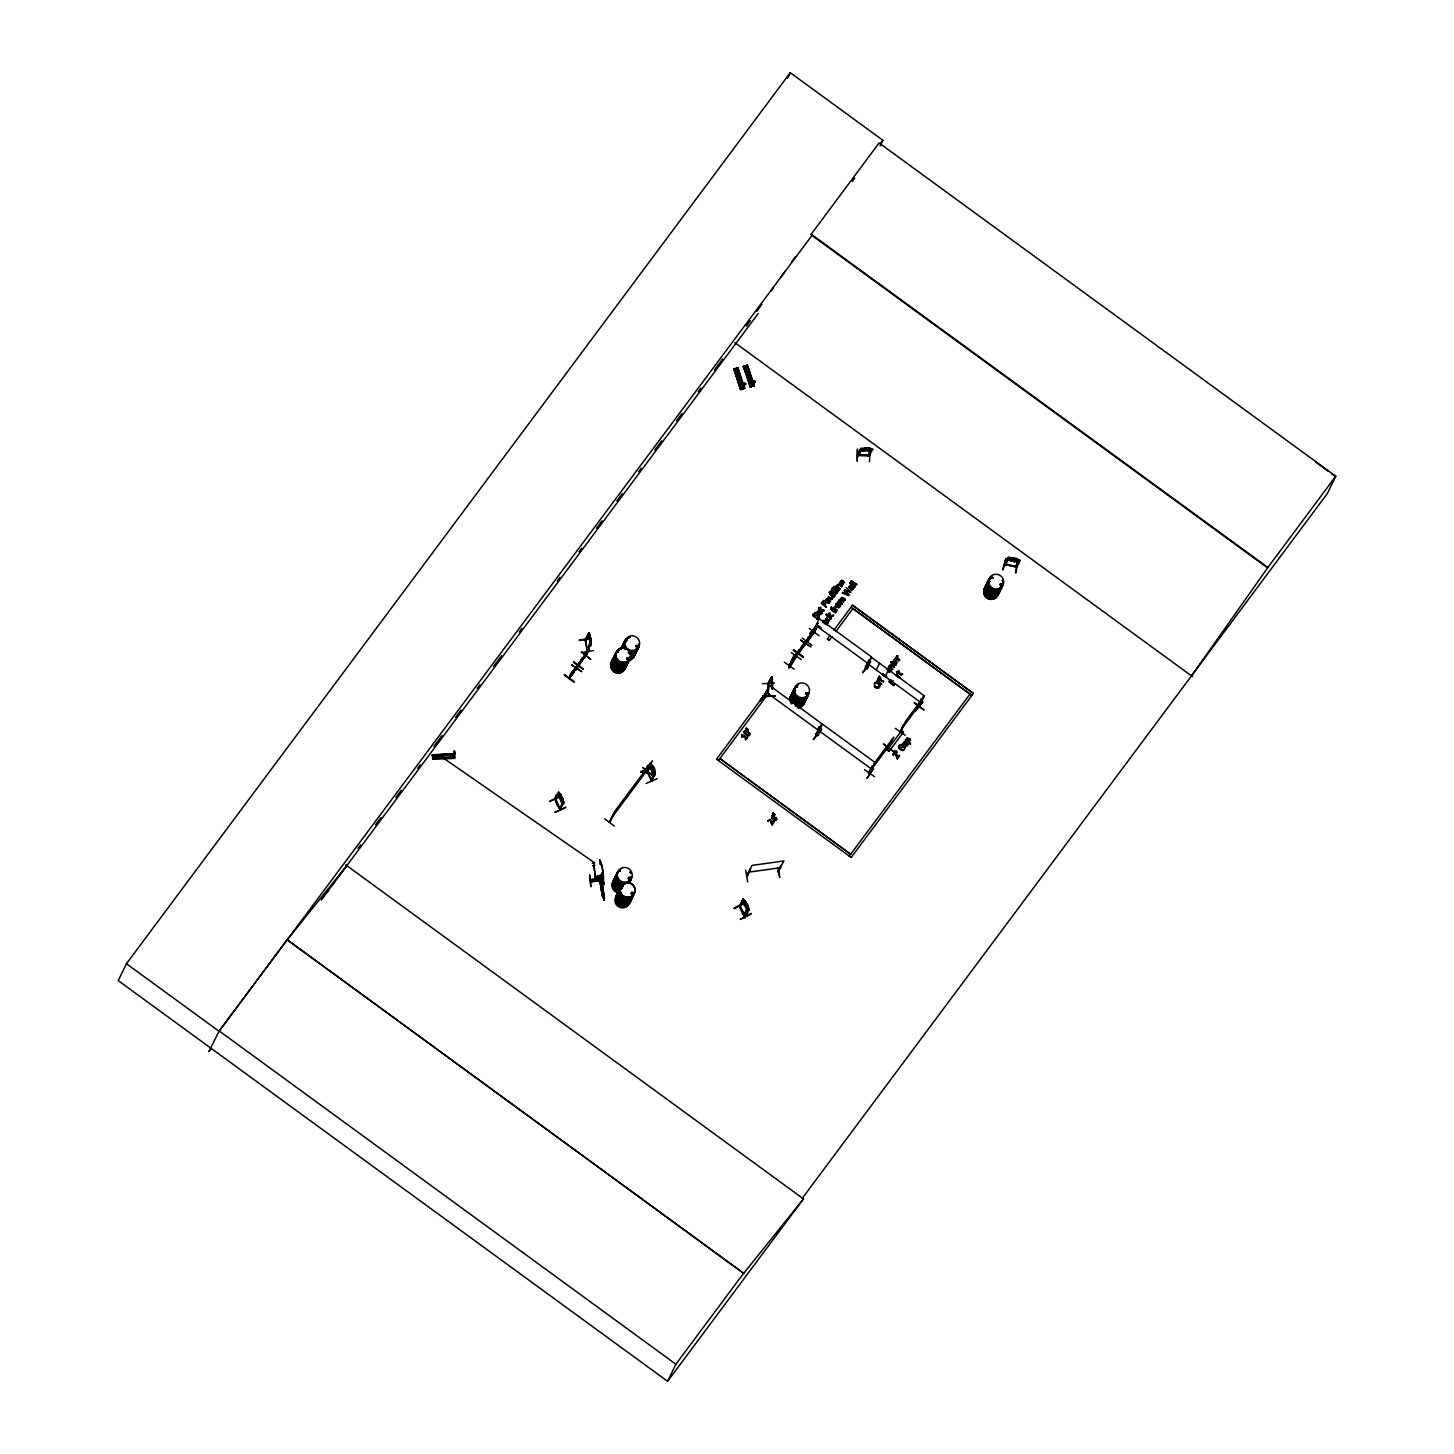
<?xml version="1.0" encoding="UTF-8"?>
<svg xmlns="http://www.w3.org/2000/svg" width="1454" height="1454" viewBox="0 0 1454 1454"><rect width="100%" height="100%" fill="white"/><g stroke="black" fill="none" stroke-linecap="round" stroke-linejoin="round"><path stroke-width="1.5" d="M762.877 696.43L774.964 696.175M774.946 695.721L762.859 696.466L774.964 696.23M776.672 819.22L776 817.312M776.745 818.657L776.545 819.638M772.474 687.906L772.365 688.796M743.921 731.925L743.975 732.925M455.029 753.281L453.503 755.971M454.666 755.517L453.593 755.535L454.757 756.116M454.884 753.008L454.866 751.991M829.725 601.611L828.725 599.975L828.017 602.229M829.798 600.775L829.634 601.938M852.953 588.252L851.317 588.743M906.987 744.757L905.987 743.139L905.17 744.83M821.601 612.116L822.255 612.661M897.99 660.916L898.699 661.061M563.589 801.863L560.153 809.914L554.955 799.137L558.645 792.121L559.299 792.975M559.608 808.878L560.644 809.696L555.501 798.664M560.372 808.479L563.37 801.899L560.081 809.842M857.551 449.213L857.278 461.245L857.351 449.341M858.787 455.393L857.515 454.848L869.619 455.338M863.712 451.013L860.259 449.813M860.768 448.886L861.895 448.377L858.86 455.32M865.239 447.977L862.349 449.759L870.274 450.086L869.219 448.141C858.278 448.195 874.799 446.687 872.291 450.431L863.64 451.049M866.475 448.05C860.568 449.868 871.255 451.267 867.802 448.105M872.673 449.359C871.055 447.25 865.984 458.174 869.492 455.738M869.456 461.59L870.274 449.849M587.343 651.501L585.09 639.815M585.199 639.56L585.38 641.069L585.835 639.687M584.871 656.39C569.732 678.146 587.616 650.411 587.67 650.356M817.784 612.407C819.038 608.172 820.619 614.551 817.839 612.261M841.03 580.928C844.483 581.782 837.613 583.708 841.321 580.746M432.765 759.315L432.456 754.735L454.466 753.79L454.575 758.425L432.747 759.224L432.674 757.916L454.539 757.28L432.729 758.17M832.524 597.794L830.179 594.177L834.069 597.012L833.106 597.485M838.813 601.374L838.849 600.447M889.848 667.186L892.738 669.313L889.848 667.186C890.993 663.115 896.682 669.349 890.284 665.678M581.636 652.519L593.523 650.574M647.212 771.547C643.413 763.077 656.099 760.569 655.191 774.273L654.554 775.4L652.355 772.728M646.921 769.838L647.702 771.62M650.774 780.144L651.919 780.743M767.657 820.638L768.203 821.565M853.498 588.652L854.461 587.489L850.099 585.453M893.338 755.244L892.792 754.317M907.532 745.157L908.496 743.994L903.843 742.158M907.623 744.648L907.441 745.593M453.194 757.261L454.266 751.1M838.358 606.972L839.558 604.809M874.617 685.634L874.472 684.325M836.377 605.118L837.631 603.719M879.288 686.088L879.143 684.761M879.379 685.561L877.998 687.469M440.871 756.08L442.343 757.08M772.383 688.96L771.892 677.001L771.311 687.124M899.553 746.593L899.517 747.556M737.778 376.768L738.414 375.841M748.283 375.205L749.101 374.023L747.556 373.733M850.481 588.143L851.044 589.797M904.733 745.993L905.06 742.667M896.7 656.59L897.936 655.699L897.245 657.135M832.015 609.335L831.561 608.208M889.375 665.787L889.285 666.786M768.712 695.194C768.148 688.887 766.349 682.435 772.019 676.982C770.475 682.944 767.476 683.035 768.803 688.814M769.202 695.557L769.039 694.358M778.726 871.182L778.054 872L783.906 860.968L752.045 865.384L746.738 875.708M817.203 611.661L817.148 612.679M597.358 876.489L598.684 875.98L598.866 877.362L597.539 877.544L597.321 876.235L598.684 876.308M897.1 675.147L898.027 673.075L900.808 674.983M897.209 674.656L899.426 678.182L895.537 675.347L896.082 674.565M830.034 618.695L829.398 620.113M879.852 686.742L879.597 683.907M454.357 754.335L454.793 751.373M813.949 629.691C815.112 630.691 814.549 627.692 819.165 618.695L871.509 656.899L866.202 668.349L871.455 657.317L923.799 695.503L918.346 706.408L917.51 705.735L918.746 706.208L917.819 705.608M816.984 733.925L815.512 733.852L816.875 734.179M818.693 735.233L817.748 734.506M866.293 667.531L865.766 666.459L867.42 668.495L865.239 667.132L868.874 660.043L869.51 661.007M872.073 765.894C874.872 764.222 867.347 772.456 868.929 772.583M870.019 773.037L874.926 762.387L893.792 737.069L888.703 747.81M918.346 706.408L918.165 705.135M762.859 695.884L770.965 695.539M821.674 611.989L821.146 613.424M843.92 582.472L844.647 582.618M843.992 581.782L843.793 582.927M830.707 608.554L831.397 607.172M893.283 755.389L893.774 754.026M454.248 755.807L453.03 757.261M578.492 665.241L585.671 655.5L578.965 665.387M795.302 657.081L799.337 649.429L795.683 657.39M804.68 644.322L808.569 637.016L808.515 637.997M814.004 632.072L807.043 641.159M819.202 615.714L819.002 617.423M813.84 614.588L814.076 615.896M744.593 732.216L745.957 731.18M776 818.929L775.236 820.001M772.728 682.744L772.11 685.397L772.547 681.435M1005.823 558.536L1002.824 570.004L1005.895 558.391M1004.932 563.916L1009.167 557.627L1008.095 557.409L1004.623 564.606L1016.6 566.86M1005.877 564.879L1004.696 564.134M1007.349 558.972L1014.801 561.753L1010.803 560.771M1007.477 558.99L1010.784 560.899M1007.895 557.773L1016.364 558.554M1008.095 557.409L1012.366 557.718L1014.801 561.753M1012.366 557.554L1009.549 559.154L1017.309 560.826L1016.382 558.427M1013.602 558.136L1014.91 558.409C1018.327 562.026 1007.749 559.154 1013.638 558.009M1016.001 572.84L1017.764 560.953L1015.51 572.731M1018.563 560.081L1019.672 560.444M1014.783 561.717C1028.178 554.337 1008.022 578.874 1019.708 559.917M830.634 619.277L829.961 618.841M839.358 601.084L840.103 600.084M870.183 772.619L869.238 773.019L872.6 766.258M900.789 731.671L905.697 721.111L924.562 695.794L919.092 706.844M825.508 622.239L825.399 624.111M825.2 622.875L825.181 623.875M851.135 588.307L851.953 586.616L852.971 587.561M905.315 744.375L905.279 745.393M905.351 747.847L903.261 745.611L901.843 747.574L903.388 746.72L904.715 747.683L904.043 748.992M617.677 652.083L617.841 650.992L618.168 652.119M618.604 651.955L617.968 650.919M626.456 639.342L627.037 639.633M626.674 659.08C627.056 656.117 626.874 660.843 628.546 658.844M626.765 659.007L628.837 658.735M628.837 659.062L627.274 657.572M637.852 646.049L635.689 646.067L637.488 647.303M635.78 646.067L636.416 647.448M636.016 646.303L637.652 646.503M620.167 871.4L618.931 871.128L619.967 870.692M619.313 892.102L619.459 891.193A7.688 7.488 25.9 0 1 615.569 877.78M623.057 886.286L621.749 886.304L622.948 886.758M622.785 885.868L621.803 886.14M628.201 878.725L628.837 877.253L630.327 877.816M628.546 877.889L629.6 877.453M629.237 878.888L630.127 878.289M630.436 878.416L629.746 879.343M630.927 893.301L632.581 892.774M632.908 893.665L631.818 894.155L631.799 892.611M633.181 893.865L632.944 892.756M796.41 687.033L796.701 686.906M806.934 694.43L805.825 693.376M827.326 624.075L828.398 622.476L825.727 620.531M827.508 623.512L826.635 624.929M990.428 577.801L991.464 577.365M990.828 577.565L991.737 577.783M990.501 577.783L991.392 577.91A7.579 7.379 25.9 0 0 987.466 587.162A7.579 7.379 25.9 0 0 996.444 592.087A7.579 7.379 25.9 0 0 1002.042 583.836A7.688 7.488 25.9 0 1 995.754 592.432A7.688 7.488 25.9 0 1 986.939 586.107A7.688 7.488 25.9 0 1 993.264 577.62A7.688 7.488 25.9 0 0 986.975 586.017A7.688 7.488 25.9 0 0 995.754 592.432A7.688 7.488 25.9 0 0 1002.042 584.035M999.752 584.508L1000.952 585.98A7.561 7.343 25.9 0 0 1000.443 584.035L1001.134 585.598M1001.861 585.38L1001.17 583.872L999.661 584.508M597.485 876.471L596.249 880.688L598.321 875.781L598.212 877.125M838.776 600.593L839.649 599.466M891.411 670.839L890.866 669.821L889.266 672.239M743.03 383.711L741.14 385.219L741.067 387.727L743.63 386.946L745.611 384.201M750.627 385.31L751.482 382.347M832.597 597.649L832.106 598.594M826.799 623.584L826.962 622.403L825.454 622.367M818.384 616.95L818.42 615.914M834.323 606.772L835.523 606.3L834.905 607.59M896.591 674.202L897.481 672.675L896.373 671.857L898.826 670.876M823.764 609.789C825.89 613.261 815.367 607.463 819.329 608.753M836.504 592.669L837.013 593.214M896.282 664.66L895.609 664.442M750.064 734.215L749.628 735.179M743.866 732.071L744.303 731.108M906.096 739.268L906.751 738.123M827.362 601.047L827.235 602.483M850.408 588.27L850.645 586.071M741.685 736.251L741.903 734.488L746.574 737.905L741.903 734.488M906.842 739.304L908.841 742.085L909.822 739.959M822.328 612.534L821.71 613.842M826.654 598.866L825.345 600.884L826.363 600.466M823.527 622.094L823.2 622.984L822.837 621.803M849.59 587.107L849.281 587.979L848.918 586.798M903.625 743.612L902.625 744.048L904.188 741.831M768.203 821.328L768.639 820.347M893.574 660.189L895.282 658.48M749.028 374.732L748.992 373.805M898.881 748.283A2.635 2.563 25.9 0 1 898.736 746.574L899.026 745.866M740.122 907.06L745.557 916.256L749.137 909.368C740.649 905.787 750.627 932.868 739.341 906.242M878.652 676.928L878.707 678.545M819.238 616.878L818.729 617.859M893.156 682.526L893.465 681.017M813.149 616.096L813.077 615.624A2.054 1.999 25.9 0 1 813.004 614.624L813.24 614.097M902.425 674.256L902.68 673.693M609.299 822.273L613.315 814.676L609.989 822.237M646.394 772.492L647.43 770.893M569.477 677.509L578.456 664.514M576.82 668.604L581.836 658.371M586.053 655.845L589.215 649.193L585.108 657.044M798.5 652.701L805.48 643.431M799.536 652.137L802.281 645.467L809.115 637.216M556.028 799.627L555.719 798.846M560.553 809.642C556.173 804.953 552.102 794.775 558.809 793.411L555.701 800.045M824.473 622.839L825.236 621.149M880.124 145.909L882.869 140.275L790.267 72.7L126.443 963.711L118.247 980.614L667.586 1381.3L803.571 1198.768L802.499 1197.987M287.147 939.757L743.666 1273.341L287.147 939.757L219.19 1030.959L208.903 1051.533L211.284 1048.316M434.728 754.88L435.019 758.788M436.218 754.826L436.491 758.734M438.417 754.735L438.708 758.643M440.398 754.662L440.671 758.552M442.598 754.571L442.888 758.461M452.485 757.534L452.103 754.172M787.541 78.334L790.267 72.7M579.437 640.487L591.287 638.779M571.713 664.896L581.8 671.675L571.713 664.841M573.821 661.643L583.472 669.058M588.979 633.035L585.18 639.669M587.434 651.138L585.58 639.833L588.961 632.908L590.233 635.834L588.834 632.926L585.326 640.596M589.233 633.999L585.889 640.869M569.859 677.091C579.91 663.242 567.205 674.929 570.332 677.346M573.258 670.276L569.604 678.236L576.347 667.859L573.73 671.693L575.439 669.113C572.767 671.584 580.709 663.696 576.475 666.35M569.968 677.873L570.459 677.201M571.531 675.001L575.166 669.185M572.712 673.293L576.566 666.423M574.203 669.931L573.094 671.803L574.548 670.349M579.564 663.097L575.693 668.24M575.548 669.549L580.019 662.133M574.803 670.785L579.492 662.806M582.472 657.517L575.766 669.912M584.29 656.536L583.036 657.99L589.306 649.266L583.508 657.808L587.67 651.755M587.616 650.374L591.015 643.559M584.944 656.281L590.815 643.504L587.234 651.447L587.743 650.12M588.47 634.089L590.578 645.794L590.233 635.743M574.312 681.726L564.497 674.565M590.633 659.444L581.2 651.774L590.742 659.298M740.522 389.599L733.925 368.862L734.906 368.68L741.794 389.218L740.522 389.599L733.925 368.862L737.76 367.698L744.866 388.254L743.539 388.654L736.633 368.135L737.978 367.717L736.651 368.116M734.615 370.952L738.45 369.789M743.866 388.491L737.76 367.698M735.76 374.478L739.595 373.315M736.415 376.277L740.231 375.114M737.105 378.367L740.904 377.24M750.119 387.182L743.467 366.463L751.354 386.8L744.466 366.263L743.121 366.681L744.448 366.281L751.118 386.837C747.501 388.091 756.571 384.728 753.408 386.11L746.193 365.717L753.154 386.237L754.426 385.837L747.538 365.299L743.212 366.644M744.175 368.553L748.01 367.371M744.648 369.934L748.447 368.825M753.681 386.073L746.52 365.554L747.483 365.336L746.247 365.717M743.666 1273.341L803.48 1198.896L802.408 1198.096L1327.375 493.469L1335.753 476.221L879.088 142.946L810.896 234.657L1267.579 567.914L1191.48 675.874M745.339 372.024L749.137 370.897M745.938 373.932L749.755 372.751M746.665 375.95L750.482 374.787M742.558 384.656L743.267 383.583M742.322 388.291L743.503 387.945M745.102 383.892L746.138 383.983L744.539 383.129M744.357 388.309L743.594 388.636M753.808 380.984L750.755 382.965M560.353 795.938L549.667 801.281M752.808 386.019C752.772 387.346 751.536 382.984 752.609 386.001M754.026 385.655L753.099 386.255M555.592 800.282L558.809 793.411M555.046 812.422L565.951 807.261L555.064 812.204M562.989 802.063L559.735 808.624M558.318 793.248C557.1 795.447 564.007 806.497 563.461 803.044M604.646 818.82L614.406 826.09M642.832 767.585L652.301 775.218L642.813 767.621M641.105 772.292L650.356 768.475M590.469 880.033L602.41 878.489M590.742 881.342L602.683 879.725L590.724 881.597M593.904 865.384L595.486 878.416L595.486 875.308M646.394 770.529L650.192 763.259L647.321 771.147M646.43 772.601L652.41 760.787L614.678 811.423L609.426 822.037M595.486 878.416L593.977 865.403M646.776 772.856L650.411 764.895L650.12 766.004M647.503 772.074L650.756 765.131M597.449 876.253L596.231 880.561M598.739 877.344L597.067 880.579L598.394 876.09M598.539 877.089L597.994 875.817L598.067 877.416M599.739 877.162L600.902 874.69L603.773 894.355M599.648 877.18L600.829 874.908M601.683 873.145L604.155 884.941L601.72 873.218M600.811 875.781L599.448 877.816L600.575 875.926M646.103 783.488L657.153 778.653M655.191 774.273L654.155 773.328L651.301 781.198L654.991 774.164L654.064 769.548M654.554 773.201L651.21 779.817M651.228 781.125L654.991 774.164M602.011 890.92L601.883 884.395M599.193 877.253L602.483 896.336M603.992 894.028C605.137 908.659 601.556 886.286 603.265 891.974M602.883 896.282L599.302 876.998L602.356 896.573M604.464 899.172L604.064 893.338L604.046 900.026L602.683 895.918L603.919 900.044L603.973 893.628M860.804 448.341L857.515 455.266M858.478 455.684L861.895 448.377M718.53 760.387L765.695 697.084L763.768 695.703L716.513 759.206L851.19 857.496L973.362 693.449L852.462 605.209L833.942 630.127M871.564 448.777L868.383 455.811M869.474 455.52L857.769 454.793M869.238 456.102L872.654 448.813M762.405 683.707L774.419 683.071M741.758 736.106L741.94 736.924M746.32 728.163L748.228 729.781L745.757 728.908L748.301 729.635M742.54 736.16L746.029 738.687C743.975 742.521 749.919 734.997 746.574 737.905M768.076 684.052L771.474 677.164M760.678 700.828C782.361 671.203 746.284 718.767 766.567 692.831M763.768 695.703L765.695 697.084M747.883 730.235L746.393 728.018M764.204 696.484L765.531 696.448M768.584 689.85L767.458 689.541L768.584 689.85L765.167 697.011L764.241 696.43L769.439 685.434L821.783 723.638L816.33 734.524L818.911 727.109L820.038 727.418L818.911 727.109M745.339 739.595L746.084 738.559M746.502 738.05L747.229 737.014M784.306 662.115L794.138 669.222M791.394 652.628L801.318 659.589M793.611 649.593L803.426 656.754M800.627 640.233L810.841 646.866L800.7 640.087M802.172 638.142L812.004 645.285M790.14 665.041C803.917 633.817 776.163 691.395 796.538 656.354M814.858 612.625L815.749 613.079L814.785 613.606M789.395 665.823L793.048 657.862M818.62 607.445L819.729 608.263C822.055 604.719 819.329 611.28 823.327 610.28M799.337 649.429L796.247 655.845M823.6 600.338L821.292 603.483L826.472 607.263C823.8 606.554 827.708 598.666 823.873 604.319L822.473 603.119L824.218 600.775M798.282 653.173L802.281 645.467M819.874 609.153L821.964 610.862M802.808 645.667L798.628 653.428L805.825 643.686M819.874 613.933L819.22 613.715M829.271 592.269L835.178 595.595L829.816 591.505L829.271 592.269L834.76 596.085M817.384 618.023L816.257 618.55L817.166 619.077M804.916 644.994L808.569 637.016M831.506 599.593L827.98 597.14L832.161 599.393M828.38 596.649L831.561 598.775L832.506 597.994M832.47 591.16L831.434 590.197L832.47 591.16L833.415 589.851M832.179 588.397L838.067 591.705L832.706 587.616L832.179 588.397L837.668 592.196M810.296 634.707L811.423 634.089L805.28 643.777M807.988 640.869L810.932 633.853M830.179 594.177L834.069 597.012M833.505 586.998L834.123 586.144M832.288 592.469L836.195 593.959M828.725 599.975L829.725 600.902M834.869 592.905L833.087 591.414L836.068 593.177M835.414 587.162L839.231 590.142L835.414 587.162L834.869 587.925L838.758 590.76L839.303 589.997M813.222 633.126C815.621 631.872 817.875 620.131 818.057 623.457M839.994 589.07L836.105 586.235L839.994 589.07C837.559 587.779 836.559 581.782 841.666 586.889L842.193 586.107L838.994 583.872L837.068 584.835M810.132 636.234L817.221 625.42L813.749 633.144M814.313 632.599L817.657 625.529L810.641 635.162M836.032 586.362L837.013 585.907M840.703 583.236L840.23 582.218M825.945 614.588L831.361 618.55L825.945 614.588L826.472 613.824L829.58 616.278L829.125 613.443L829.58 616.278M837.195 592.796L836.323 593.014M841.521 580.182L843.156 581L842.339 580.455M827.253 616.441L827.344 617.223M831.67 606.9L831.343 607.318M842.139 586.253L839.612 584.399M831.47 608.681L832.142 609.444L832.997 608.245M819.093 635.78L809.333 628.473M832.288 610.298L835.577 612.879L831.615 609.808M837.231 610.625L833.269 607.917L837.231 610.625L834.941 607.972M832.706 609.808L836.05 612.261L832.706 609.808L833.524 608.644M833.069 616.26L830.143 616.296L833.742 615.278L830.107 615.533L829.707 612.661L829.053 613.588M846.355 587.634L851.008 592.16L845.392 590.797L849.027 594.795L848.409 595.667L842.339 593.014M828.398 622.476L824.963 620.331M844.283 590.469L847.9 594.468L844.283 590.469L844.847 589.652L849.954 591.814M839.376 601.774L842.266 603.901L839.431 600.956M849.645 582.763C850.281 580.346 857.024 585.798 855.061 586.725L849.645 582.763L855.061 586.725M851.299 580.564L856.788 584.363L850.826 581.182L856.242 585.144L856.788 584.363M838.449 600.92L837.904 601.683L841.866 604.391M841.212 600.611L843.465 602.247M841.375 599.757L843.865 601.756L841.175 599.611M841.448 598.139L844.992 600.248L842.811 598.466M842.957 597.612L845.465 599.63L841.848 597.267M827.399 638.906L829.307 640.305L827.399 638.906L830.125 635.18M849.027 594.795L845.392 590.797M854.461 587.489L850.39 585.326M850.972 607.263L971.89 695.503L852.989 608.444L835.85 631.509M852.462 605.209L973.362 693.449M772.456 813.786L774.564 815.112L772.456 813.786L773.074 812.895L774.909 814.64L773.074 812.895M745.684 870.164L747.665 881.942M747.247 875.762L750.518 869.001L746.883 875.526M772.056 822.982L772.201 824.054M820.365 729.708L813.84 739.632M750.518 869.001L747.465 875.999M771.438 823.491L772.328 825.109M773.982 821.728L772.256 825.254M743.103 903.934L733.979 908.277L744.484 902.571M821.51 728.981C823.255 727.382 809.46 748.792 822.601 724.237L874.963 762.423L869.783 773.383L868.856 772.783M739.813 907.078C750.991 884.395 731.58 921.545 743.103 898.99L747.701 904.915L749.083 909.532M743.794 900.044L740.031 907.241L740.031 905.824M740.486 919.401L750.918 913.385M744.757 915.348L748.665 908.405M745.193 916.347L749.21 909.477M868.62 660.37L870.582 661.734L867.166 668.895L866.239 668.295M777.999 871.419L780.507 866.384M778.163 872.036L781.361 865.166M876.271 669.985L879.543 663.224M778.308 867.638L779.744 877.38M877.689 678.346L877.78 679.291M879.216 677.455L879.961 676.492L878.779 676.764M877.453 681.781L877.707 681.126M877.616 679.854L878.216 680.745L879.343 678.927M878.307 681.762L881.651 684.198C871.709 673.329 890.92 686.597 879.943 679.563M879.852 678.545C882.251 675.783 878.907 680.908 883.759 681.363L883.287 681.999M891.829 662.442L890.702 661.625L891.756 662.588L892.629 661.425M885.268 676.546L888.539 669.785M890.702 661.625L891.575 663.896M891.829 663.606L893.974 665.187M895.355 664.605L892.302 662.988L893.229 661.679M896.482 658.735L897.209 659.425L895.591 658.607M888.921 666.332L888.376 667.095L892.338 669.803M896.773 656.445L895.682 657.317L899.626 660.007M892.211 682.58L890.212 680.963M891.811 683.18L889.812 681.526M894.41 684.87L892.465 683.453L893.828 685.688L888.721 681.762L889.666 680.49M897.136 675.528L899.971 677.4M864.53 769.62L874.436 776.618M873.472 768.294L866.947 778.381L873.545 768.512M883.505 744.121L893.301 751.336L883.668 743.939M895.282 728.345L905.188 735.324M891.157 741.358L888.176 748.428M887.194 750.028L889.212 751.209L903.37 732.216L901.462 730.817L887.194 750.028L889.212 751.209M891.466 740.922L888.212 747.647M900.499 731.053L903.661 724.546L900.917 731.417M914.221 702.918L924.053 710.043L914.421 702.645M901.462 730.817L903.37 732.216M894.773 751.227C898.99 755.099 896.373 748.701 894.773 751.227L896.973 752.409M922.799 701.882L915.366 710.951M920.909 698.974C923.708 696.866 916.165 706.826 917.928 705.39M899.826 745.975L901.862 744.612L900.844 745.12M849.281 856.097L969.982 694.103M897.136 756.807L897.263 757.879L896.827 754.735M903.261 745.611L901.843 747.574M896.573 757.17L897.391 758.933L896.391 756.153M899.172 755.262L897.263 757.879M904.715 747.683L903.316 746.847M908.423 744.139L905.406 741.976M905.751 739.632L905.206 740.413L910.586 744.157M1005.859 564.352L1009.167 557.627M1018.654 559.681L1015.51 566.678M667.586 1381.3L675.874 1364.216L743.83 1273.013M1267.579 567.914L1335.753 476.221M789.213 665.06L795.883 656.208M637.743 647.194L637.797 646.049M622.112 886.504L622.076 886.813M630.073 878.489L629.146 879.416L628.201 878.107M797.483 686.742L796.356 687.106M796.61 686.397L797.483 686.942M805.461 693.34L806.97 692.704L807.497 694.467M804.916 699.774L805.116 698.92M744.866 731.526L745.03 733.107L748.337 735.015M896.827 655.845L897.554 656.19M826.672 599.902L826.108 601.193M823.455 622.239L824.454 620.967M849.518 587.252L850.208 586.198M903.552 743.757L904.243 742.703M852.935 588.434L851.88 589.143M889.412 665.568L890.393 664.569M853.48 588.943L851.899 590.124L850.535 588.979M827.053 617.314L826.472 618.822M879.234 686.306L877.58 687.524L875.781 686.651M822.764 621.948L823.818 620.494M848.845 586.943L849.881 585.508M827.526 600.738L828.198 599.593M896.355 664.514L894.882 665.605M902.498 674.111L901.298 675.201M585.798 653.682L584.926 655.481M814.24 630.018L813.368 631.818M878.579 677.055L879.397 676.019M573.676 671.003L575.875 667.313L572.458 672.657L575.457 668.458M798.046 651.719L793.593 658.317L794.847 656.863M817.657 625.529L807.552 641.541M893.229 682.38L892.392 683.598M575.948 668.277L577.456 665.714M585.907 654.591L586.689 652.973M575.584 669.749L576.566 668.277M792.212 660.043L797.246 653.319M801.445 647.648L806.479 640.905M814.149 630.782L815.131 629.309M892.156 682.726L892.574 681.181M755.48 381.584L753.172 384.528L750.573 385.165M576.693 667.331L579.437 662.897M576.257 668.586L578.983 664.26M585.78 654.536L588.706 650.065M793.539 658.117L792.757 658.971L798.628 651.301M792.757 659.171L795.665 654.9M792.139 660.171L799.227 650.465M801.99 646.776L807.861 638.906M803.208 645.667L808.479 638.052M575.711 669.749L577.547 667.059M796.392 654.791L798.246 652.101M805.716 642.523L807.479 639.705M816.112 628.092L810.023 636.161M440.853 756.116L442.071 755.698L442.325 757.134M739.177 377.477L738.396 375.895M746.411 326.15L750.282 320.662M756.734 311.501L761.896 304.195M770.911 291.382L773.492 287.71M781.234 276.733L785.105 271.244M791.558 262.102L795.411 256.613M577.765 665.496L579.673 663.169M573.367 662.279L583.181 669.44M573.966 682.199L564.17 675.001M793.175 650.229L802.99 657.39M613.315 814.676L612.679 815.53L613.661 814.912M646.503 772.51L647.121 771.456M646.848 772.765L647.575 771.856M760.188 700.464L767.203 690.923M816.312 626.002L809.86 633.708L817.275 624.438M765.167 696.793L764.55 695.993M869.692 661.079L870.582 661.734M813.24 739.177L820.856 730.09M866.875 665.968L862.695 672.711L868.401 664.642M862.949 672.457L869.31 664.841M915.384 711.133L922.799 701.918M321.316 899.99L323.988 896.373M326.677 892.756L329.367 889.139M332.039 885.522L334.729 881.906M337.419 878.289L346.797 865.621L286.983 940.066M811.968 235.439L219.045 1031.268L126.443 963.711M852.099 181.568L854.77 177.97M880.197 143.855L882.869 140.275M357.938 848.464L360.647 844.829M375.55 824.818L380.984 817.53M395.888 797.519L401.304 790.249M417.589 768.403L420.297 764.768M433.855 746.574L441.98 735.651M455.538 717.458L460.954 710.17M477.221 688.342L479.947 684.707M493.506 666.514L501.63 655.59M519.26 631.927L521.968 628.292M557.209 580.982L559.917 577.347M578.91 551.866L581.618 548.231M596.522 528.22L601.956 520.932M616.859 500.921L622.294 493.651M638.56 471.805L641.269 468.17M654.827 449.977L661.606 440.871M676.51 420.86L681.926 413.572M698.211 391.744L700.919 388.109M714.477 369.916L722.602 358.993M322.824 897.827L758.188 313.501M579.546 661.824L579.601 663.297M580.091 662.024L572.622 671.13M579.328 663.06L579.892 662.079M578.31 664.787L574.294 670.548M577.365 666.677L579.11 664.678L572.04 673.802M576.147 669.676L576.747 668.767M611.389 818.184L649.12 767.548M831.434 590.197L831.688 592.214M833.015 591.542L833.96 590.251M818.82 613.643L820.838 610.898L819.547 610.317M843.211 580.855L841.212 583.599L843.12 583.69M830.688 601.611L828.562 598.903L826.853 598.812M817.221 625.42L817.239 626.692M799.118 650.647L799.682 649.665L797.992 651.792L799.882 649.611M802.753 645.74L801.645 646.321M842.266 593.159L842.847 592.341L847.9 594.468M807.352 641.723L814.422 632.363M741.867 737.069L742.612 736.015M831.361 618.55L830.198 616.151M829.307 640.305L832.033 636.579M772.129 824.182L774.037 821.583M887.467 671.457L889.03 669.331L887.194 669.603M894.773 661.661L896.318 659.534L894.882 659.444M897.282 659.28L895.264 662.043L896.318 662.315M894.01 667.622L894.537 666.841L891.266 664.751M899.572 660.152L897.318 656.99M889.739 681.653L890.648 680.472M899.372 671.275L898.427 672.584L901.807 673.893M890.52 743.83L871.655 769.148L819.329 730.998M902.407 727.872L921.273 702.555M897.391 758.933L899.772 755.698M910.531 744.284L909.968 742.031M889.594 680.636L890.611 679.563M587.234 650.083L590.978 639.687L591.106 644.722L588.961 632.908M573.821 670.73L575.057 669.276M572.912 673.275L574.166 671.839M811.477 634.326L812.731 632.872M802.844 645.921L804.08 644.467M893.138 753.681L894.755 752.699M836.85 593.45L834.778 593.614M824.109 610.553L823.128 611.28M583.563 657.717L581.673 659.898M574.348 670.476L572.64 672.639M571.458 675.129L573.403 673.111M571.567 675.201L573.458 673.02M801.372 647.757L803.317 645.74M841.357 598.103L841.103 599.757M879.615 687.106L878.18 688.251M836.45 603.465L835.832 604.319A1.927 1.872 25.9 0 0 835.705 605.555M874.145 683.307L875.09 682.38A2.454 2.399 25.9 0 1 876.635 682.217L877.307 682.235M826.036 599.611L826.926 598.666M823.2 621.258L824.091 620.313M829.671 619.749L827.09 619.513M754.753 382.202L755.444 381.239M874.745 683.743L875.781 682.926M814.04 614.26L815.294 613.243M804.716 643.431L805.498 641.541M795.483 655.827L796.247 653.937M776.381 819.911L773.146 819.983M818.166 617.332L816.803 618.404M817.748 617.841L818.475 616.478L817.13 615.569M576.257 668.022L576.802 667.804M771.783 816.167L772.038 818.293L775.8 819.493M771.492 816.53L772.637 816.039M636.198 646.067L636.307 645.776A7.543 7.325 25.9 0 1 637.016 647.43L636.688 647.521M619.404 870.819L619.113 870.819A7.579 7.361 25.9 0 0 623.094 883.996M807.297 694.667L807.333 693.376M632.999 894.065L631.036 893.556M826.69 623.748L825.472 623.966M893.701 754.172L895.21 753.935M600.447 875.962L600.411 874.745L603.465 894.319M742.54 388.036L742.322 387.4M818.384 618.204L817.093 619.222M893.41 753.372L895.082 752.754L896.536 754.244M815.894 615.405L817.021 614.551M886.94 668.858L888.376 668.258M904.315 749.737L902.698 750.627M890.139 671.712L889.03 672.111M1016.31 567.115L1004.732 564.297M742.703 387.273L742.994 388.582L742.503 387.273M879.216 687.56L877.634 688.342M752.481 381.566L753.481 381.093M749.355 735.397L747.556 735.797M815.948 616.369L814.803 616.987M815.44 615.678L813.767 615.042M890.593 680.617L891.611 680.181M596.049 879.506L596.885 879.379M626.874 638.851L626.692 638.906A7.688 7.488 25.9 0 0 625.493 649.375A7.688 7.488 25.9 0 1 626.619 638.724M627.492 639.869L626.601 639.833M636.107 645.612L637.506 646.394M628.455 659.444L627.383 659.589M620.076 891.502L619.404 891.175A7.579 7.361 25.9 0 0 620.531 903.57A7.579 7.361 25.9 0 0 631.581 898.027M816.421 615.006L817.548 614.46M743.103 898.99L745.648 901.389L746.138 908.132C753.117 915.039 740.068 902.407 742.467 900.117M734.361 908.695L742.958 903.897M746.156 902.825C742.594 901.589 748.755 909.95 746.811 903.97M747.538 904.951L747.756 908.459L743.776 901.644L745.648 901.48M751.191 914.075L740.377 919.273M821.056 614.406L819.238 614.751M897.518 662.788L895.682 663.151L893.81 661.352M748.556 735.124L748.901 733.179M818.093 610.462L819.22 610.08M887.249 668.64L889.63 668.822M744.884 388.236L740.795 389.436L741.813 389.199L734.852 368.698L733.616 369.08M829.543 603.137L828.362 603.428M906.805 746.302L905.642 746.574M739.195 377.44L737.796 376.713M560.935 794.738L563.916 803.008M561.444 796.083C558.245 794.647 563.461 803.517 562.135 797.21M559.481 797.828L558.245 793.139M561.135 801.536L563.389 804.08M768.875 820.183L770.438 820.601M650.956 765.258L652.373 765.84M650.283 768.621L640.814 771.874L650.011 768.003M640.832 771.91L650.029 768.039M652.864 767.276C649.193 766.222 654.682 774.764 653.409 768.475M652.373 772.819L650.083 763.314L652.264 765.985M654.5 775.273L650.701 769.111L649.684 764.331M839.576 607.39L838.249 607.736M815.44 616.696L814.531 617.005M743.612 383.62L744.884 383.22M829.234 620.131L827.744 620.004M741.013 387.564L743.576 386.782M742.085 388.781L743.267 388.436M748.992 735.633L746.465 735.124M744.939 730.653L747.538 731.017L749.882 733.488M753.754 380.821L754.681 380.784M593.832 863.022L594.704 862.64L592.341 863.24M636.907 647.194L637.306 645.758M636.925 647.266L637.161 647.157A7.543 7.325 25.9 0 0 636.598 645.303M622.148 885.777L622.33 885.759A7.688 7.488 25.9 0 1 618.204 872.382M843.047 584.563L841.63 584.708M764.586 695.648L765.24 696.484M903.316 750.355L899.263 748.683M754.153 385.892L747.301 365.281M842.847 583.817L841.612 583.672M820.456 613.861L819.474 614.006M593.596 865.421C589.397 866.493 598.357 864.621 593.45 865.566M884.995 676.746L886.722 676.782M860.641 448.868L865.239 447.85M867.674 451.176L872.291 450.304M590.288 637.306L590.233 641.196L590.542 638.579M590.578 645.794L589.452 642.85M588.852 633.072L589.052 634.126L588.452 633.126M579.292 640.069L591.196 638.161M901.68 749.646L903.079 749.592M600.266 875.035L603.755 894.246M590.379 879.525L602.319 877.889M602.738 880.433L590.797 882.033M601.611 885.195L601.883 884.25L603.228 888.358M748.774 872.127L780.616 867.729M603.919 900.044L602.465 887.594L603.21 890.012M743.448 366.517L750.864 386.946M733.888 368.934L741.304 389.363M839.013 606.845L836.613 605.5M907.332 737.941L909.841 738.959M454.048 751.9L454.339 750.791M454.684 754.208L432.492 754.971L432.547 756.116L452.176 755.317M432.474 755.262L452.249 753.881L452.503 757.843M432.492 755.517L452.176 754.953L432.529 756.025L432.456 754.753M432.71 758.443L454.684 757.443L432.71 758.515M775.255 820.638L774.31 820.529M772.565 679.89L772.11 679.091L771.947 688.814M772.728 683.889L772.51 687.706M745.339 730.526L749.628 733.052M772.019 815.385L774.146 816.039M842.611 584.672L839.594 582.491M806.425 693.067L807.261 693.849M806.734 694.794L805.48 693.885M907.55 738.759L909.75 740.104M739.722 905.878L745.738 916.184M1005.077 563.825L1016.564 566.697M1015.51 566.351L1016.455 566.278M823.019 610.335L822.182 609.862M886.249 676.764L883.214 675.438M871.6 449.304L872.654 449.231M838.031 602.992L837.522 603.101A1.908 1.854 25.9 0 0 836.377 603.592M860.804 448.759L861.895 448.795M857.515 455.52L869.365 455.993M877.707 688.215L876.453 688.178M886.213 675.91L884.305 675.238M828.944 602.519L827.98 601.829M906.224 745.666L905.242 744.975M876.108 683.016L877.98 683.743M837.559 603.864L838.885 604.41M745.575 731.271L746.647 731.653M775.018 819.892L771.783 817.839M828.725 603.337L827.308 602.338M817.475 614.606L818.457 614.951M740.031 906.878L739.559 906.078M896.227 663.097L895.282 662.806M772.492 815.385L773.546 815.712M1018.527 560.208L1019.636 560.317M827.835 621.094L828.38 621.058A1.872 1.817 25.9 0 0 829.598 620.785M902.171 750.482L900.262 749.664M894.046 665.041L894.955 665.459M837.958 603.119L840.158 604.5M877.125 688.178L874.236 686.361M838.322 607.608L836.504 606.609M619.004 871.255L620.186 870.964M877.216 687.342L876.289 686.979M876.544 683.053L877.489 683.416M651.265 781.071L646.521 770.275M860.114 449.813L863.712 451.14M772.565 816.185L775.945 819.075M831.633 598.63L830.67 598.121M769.893 819.22L771.62 821.183M814.295 616.805L813.204 615.951M840.63 600.411L841.139 600.756M819.311 614.624L817.602 613.37M827.908 620.967L826.926 620.44M877.235 682.38L879.07 683.525M838.413 603.246L839.376 603.755M814.894 630.073L814.076 629.455M901.753 749.501L900.335 748.61M772.928 816.312L774.291 817.166M632.999 892.738L631.908 892.302A7.597 7.397 25.9 0 1 628.11 902.08A7.597 7.397 25.9 0 1 618.114 898.136A7.597 7.397 25.9 0 1 621.912 888.394M1016.31 558.427L1019.799 560.481M875.908 687.76L874.69 686.87M746.72 731.507L748.828 733.325M440.798 756.298L594.104 862.476M867.366 668.404L865.53 667.004M816.766 734.179L815.803 733.743M811.132 234.149L1267.815 567.423M734.797 342.617L1192.553 676.655M831.688 610.044L830.797 608.699M892.356 662.842L894.21 664.187M818.111 625.583L821.565 628.11M815.876 625.456L868.22 663.66M868.165 664.078L920.509 702.264M901.789 744.757L900.553 744.357A4.126 3.998 25.9 0 0 899.281 745.466M766.167 692.195L818.511 730.399M573.876 671.712L572.076 674.129M345.725 864.839L803.48 1198.896M219.19 1030.959L675.874 1364.216M1315.761 462.081L1328.338 471.387M1331.919 474.059L1335.517 476.712M745.738 734.815L744.666 733.688M827.344 619.913L826.654 618.968M836.868 607.118L835.777 605.409A1.927 1.872 25.9 0 1 835.905 604.173M884.232 675.365L882.996 673.784M877.634 681.272L876.98 680.308M900.68 749.101L899.517 746.992M838.958 604.264L839.812 605.5M837.359 606.463L836.504 605.246M905.06 746.302L904.479 745.102M895.282 753.808L896.1 755.371M590.233 635.834L588.979 635.78L590.451 643.468M745.429 733.289L744.721 732.362M775.255 817.73L775.891 818.784M875.253 686.415L874.69 685.488M909.913 738.814L910.44 739.741M883.778 675.001L883.232 674.038M831.234 609.699L830.779 608.408M878.961 678.8L878.507 677.818M558.645 792.121L561.062 794.684L559.299 794.793L560.117 797.773L562.734 801.881L562.807 798.282L563.861 802.899M879.143 683.398L880.052 685.107M817.875 613.897L817.366 612.97M883.141 675.583L882.214 674.002M825.727 618.423L826.399 620.186M647.012 770.275L651.828 780.544M826.781 619.386L826.49 618.404M910.259 739.195L910.604 740.177M896.264 753.572L896.918 755.571M560.608 796.428L549.739 801.445M742.703 899.426L743.267 900.371M748.101 908.695L748.665 909.622M882.705 675.074L882.269 673.856M899.19 748.828L898.954 748.138A2.635 2.563 25.9 0 1 898.808 746.429M826.072 619.804L825.781 618.841M652.246 765.894L653.937 769.602M649.738 763.604L650.192 764.586M654.155 773.328L654.609 774.328M895.937 754.608L896.318 756.28M771.456 820.419L771.783 821.873M840.467 604.773L840.557 605.318A1.908 1.854 25.9 0 1 840.412 606.554M817.293 613.115L817.166 612.098M746.938 365.499L753.935 386.001M734.161 368.898L741.049 389.436M626.819 639.542L626.565 639.178A7.579 7.361 25.9 0 0 625.529 649.411M650.556 766.058L653.809 773.237L653.9 769.566M771.02 821.546L771.183 822.601M454.539 757.28L454.575 758.37M771.256 822.455L771.383 823.636M771.856 821.746L772.001 823.128M778.054 867.565L779.635 877.525M840.448 599.448L840.43 598.394M772.11 678L771.892 677.164M813.077 615.624A2.054 1.999 25.9 0 1 813.077 614.479M628.455 661.643A7.579 7.361 25.9 0 1 617.859 665.296A7.579 7.361 25.9 0 1 615.315 654.409M628.855 657.826A7.579 7.361 25.9 0 1 628.91 659.771M629.073 657.608A7.688 7.488 25.9 0 1 618.804 665.623A7.688 7.488 25.9 0 1 616.678 652.719M628.037 661.497A7.543 7.325 25.9 0 1 617.023 667.004A7.543 7.325 25.9 0 1 615.842 654.791M628.183 661.225A7.543 7.325 25.9 0 1 617.15 666.732A7.543 7.325 25.9 0 1 615.969 654.5M630 657.808A7.688 7.488 25.9 0 1 617.895 662.897A7.688 7.488 25.9 0 1 619.24 649.956M628.31 652.264A7.688 7.488 25.9 0 1 629.364 653.955M628.619 661.316A7.579 7.361 25.9 0 1 617.168 664.46A7.579 7.361 25.9 0 1 616.805 652.719M629 657.517A7.579 7.361 25.9 0 1 629.073 659.462M629.818 657.899A7.579 7.361 25.9 0 1 617.914 662.897A7.579 7.361 25.9 0 1 619.24 650.174M626.274 663.151A7.579 7.361 25.9 0 1 616.169 671.039A7.579 7.361 25.9 0 1 614.079 658.335M626.492 662.933A7.688 7.488 25.9 0 1 616.223 670.948A7.688 7.488 25.9 0 1 614.097 658.044M627.401 663.115A7.688 7.488 25.9 0 1 616.169 668.749A7.688 7.488 25.9 0 1 614.951 656.281L614.951 656.481A7.579 7.361 25.9 0 0 616.169 668.749A7.579 7.361 25.9 0 0 627.237 663.224M626.42 662.842A7.579 7.361 25.9 0 1 616.314 670.73A7.579 7.361 25.9 0 1 614.224 658.026M627.401 661.061A7.688 7.488 25.9 0 1 618.077 669.385A7.688 7.488 25.9 0 1 613.643 657.572M627.383 662.897A7.579 7.361 25.9 0 1 617.223 668.858A7.579 7.361 25.9 0 1 613.788 657.535M639.033 645.667A7.688 7.488 25.9 0 1 628.71 651.719A7.579 7.361 25.9 0 0 638.851 645.776M628.273 637.833A7.688 7.488 25.9 0 1 630.2 637.306A7.688 7.488 25.9 0 0 628.328 637.724A7.579 7.379 25.9 0 1 630.309 637.197M639.015 643.613A7.688 7.488 25.9 0 1 628.746 651.628M639.033 645.449A7.579 7.379 25.9 0 1 628.837 651.428M625.674 649.12A7.579 7.379 25.9 0 1 625.402 640.087M637.906 645.703A7.579 7.379 25.9 0 1 629.691 654.082A7.688 7.488 25.9 0 0 638.106 645.485M623.003 647.757A7.579 7.379 25.9 0 1 625.693 640.887M623.003 647.557A7.688 7.488 25.9 0 1 625.729 640.596M638.052 645.394A7.579 7.361 25.9 0 1 629.855 653.755M623.184 647.448A7.579 7.361 25.9 0 1 625.856 640.578M637.216 649.084A7.543 7.325 25.9 0 1 630.945 655.481M622.294 647.284A7.543 7.325 25.9 0 1 626.674 641.396M637.088 649.356A7.543 7.325 25.9 0 1 630.818 655.754M622.148 647.557A7.543 7.325 25.9 0 1 624.875 642.65M620.822 649.266A7.579 7.379 25.9 0 1 623.112 646.194M634.635 654.409A7.543 7.325 25.9 0 1 628.364 660.807M620.785 649.12A7.688 7.488 25.9 0 1 623.094 646.012A7.579 7.361 25.9 0 0 620.985 648.957M635.598 652.755A7.688 7.488 25.9 0 1 629.2 659.28M620.822 649.011A7.688 7.488 25.9 0 1 623.148 645.903M635.525 652.628A7.579 7.361 25.9 0 1 629.237 659.062M635.816 652.955A7.579 7.361 25.9 0 1 629.982 657.517A7.688 7.488 25.9 0 0 636.398 649.029M621.294 649.266A7.579 7.361 25.9 0 1 622.676 645.721M636.216 649.156A7.579 7.361 25.9 0 1 636.27 651.083M621.221 649.156A7.688 7.488 25.9 0 1 624.002 644.14A7.579 7.379 25.9 0 0 621.876 647.085M636.379 648.829A7.579 7.379 25.9 0 1 630.145 657.208M616.823 874.036A7.579 7.379 25.9 0 0 622.185 885.868A7.688 7.488 25.9 0 1 616.787 873.872M630.454 879.416A7.579 7.379 25.9 0 0 630.382 877.489A7.688 7.488 25.9 0 1 629.2 882.923A7.597 7.397 25.9 0 0 629.673 881.051M630 881.288A7.579 7.379 25.9 0 1 629.055 882.978A7.561 7.343 25.9 0 0 629.582 881.142M617.368 874.29A7.597 7.397 25.9 0 0 621.385 887.522A7.561 7.343 25.9 0 1 617.35 874.417M631.563 877.362A7.688 7.488 25.9 0 1 627.092 883.36M625.165 883.887A7.688 7.488 25.9 0 1 620.803 869.51A7.579 7.379 25.9 0 0 625.202 883.687M622.33 885.541A7.579 7.361 25.9 0 1 618.332 872.364M630.527 877.162A7.579 7.361 25.9 0 1 629.2 882.651M631.345 877.544A7.579 7.361 25.9 0 1 626.928 883.469M630.6 877.271A7.688 7.488 25.9 0 1 629.255 882.832M631.509 877.235A7.579 7.379 25.9 0 1 627.092 883.16M619.749 890.866A7.579 7.361 25.9 0 1 615.751 877.671M618.841 892.774A7.597 7.397 25.9 0 1 614.824 879.525M618.895 892.611A7.561 7.343 25.9 0 1 614.897 879.452M620.585 889.23A7.688 7.488 25.9 0 1 615.151 877.235A7.579 7.379 25.9 0 0 620.658 889.012M628.91 880.706A7.688 7.488 25.9 0 1 628.982 882.669M620.513 889.303A7.579 7.361 25.9 0 1 615.151 877.507M628.873 880.615A7.579 7.379 25.9 0 1 628.928 882.56M633.217 892.647A7.579 7.379 25.9 0 1 623.094 900.553A7.579 7.379 25.9 0 1 621.003 887.831M631.927 892.283A7.597 7.397 25.9 0 1 628.146 902.025A7.597 7.397 25.9 0 1 618.15 898.081A7.597 7.397 25.9 0 1 621.93 888.339M634.38 892.52A7.688 7.488 25.9 0 1 622.294 897.609A7.579 7.361 25.9 0 1 623.584 884.995M623.639 884.686A7.688 7.488 25.9 0 0 622.294 897.609A7.579 7.361 25.9 0 0 634.162 892.72M630.636 897.972A7.579 7.379 25.9 0 1 620.513 905.878A7.579 7.379 25.9 0 1 618.423 893.138M630.8 897.845A7.688 7.488 25.9 0 1 620.531 905.86A7.688 7.488 25.9 0 1 618.404 892.956M629.982 901.407A7.597 7.397 25.9 0 1 618.041 906.424L618.023 906.442A7.597 7.397 25.9 0 1 619.349 893.647M631.763 897.936A7.688 7.488 25.9 0 1 620.513 903.57A7.688 7.488 25.9 0 1 619.313 891.084A7.688 7.488 25.9 0 0 621.476 903.897A7.688 7.488 25.9 0 0 631.745 895.882M630.763 897.645A7.579 7.361 25.9 0 1 620.658 905.551A7.579 7.361 25.9 0 1 618.568 892.847M631.745 897.718A7.579 7.379 25.9 0 1 620.658 903.279A7.579 7.379 25.9 0 1 619.477 890.975M1001.879 584.144A7.579 7.379 25.9 0 1 995.645 592.523A7.579 7.379 25.9 0 1 986.993 586.216A7.579 7.379 25.9 0 1 993.227 577.838M1000.588 583.745A7.561 7.343 25.9 0 1 997.389 593.159A7.561 7.343 25.9 0 1 987.52 590.651A7.561 7.343 25.9 0 1 988.974 580.8M1002.424 580.164A7.688 7.488 25.9 0 1 998.571 590.033A7.688 7.488 25.9 0 1 988.466 586.053A7.688 7.488 25.9 0 1 992.3 576.184A7.579 7.379 25.9 0 0 988.611 585.889A7.579 7.379 25.9 0 0 998.589 589.833A7.579 7.379 25.9 0 0 1002.369 580.11M1002.787 582.291A7.579 7.379 25.9 0 1 997.19 590.542A7.579 7.379 25.9 0 1 988.211 585.598A7.579 7.379 25.9 0 1 992.246 576.475M999.516 591.087A7.579 7.379 25.9 0 1 988.429 596.631A7.579 7.379 25.9 0 1 987.23 584.326M999.516 591.305A7.688 7.488 25.9 0 1 988.284 596.94A7.688 7.488 25.9 0 1 987.066 584.453M998.516 591.033A7.561 7.343 25.9 0 1 988.429 598.903A7.561 7.343 25.9 0 1 986.339 586.235A7.561 7.343 25.9 0 0 988.484 598.812A7.561 7.343 25.9 0 0 998.571 590.924M1001.061 587.816A7.561 7.343 25.9 0 1 990.029 593.341A7.561 7.343 25.9 0 1 988.847 581.091M989.72 581.509A7.688 7.488 25.9 0 0 985.63 590.742A7.688 7.488 25.9 0 0 994.736 595.758A7.688 7.488 25.9 0 0 1000.407 587.38A7.579 7.379 25.9 0 1 994.772 595.54A7.579 7.379 25.9 0 1 985.794 590.615A7.579 7.379 25.9 0 1 989.81 581.491M1000.207 587.598A7.579 7.379 25.9 0 1 994.609 595.867A7.579 7.379 25.9 0 1 985.63 590.924A7.579 7.379 25.9 0 1 989.665 581.8M807.679 692.976A7.579 7.379 25.9 0 1 798.482 701.192A7.579 7.379 25.9 0 1 794.102 689.541M794.12 689.269A7.688 7.488 25.9 0 0 798.555 701.082A7.688 7.488 25.9 0 0 807.879 692.758A7.579 7.361 25.9 0 1 798.646 700.864A7.579 7.361 25.9 0 1 794.266 689.232M808.842 692.849A7.688 7.488 25.9 0 1 796.756 697.938A7.688 7.488 25.9 0 1 798.082 685.016A7.579 7.379 25.9 0 0 796.865 697.756A7.579 7.379 25.9 0 0 808.787 692.74M808.624 693.049A7.579 7.361 25.9 0 1 797.555 698.574A7.579 7.361 25.9 0 1 796.356 686.306M795.502 690.323A7.688 7.488 25.9 0 0 794.175 703.263A7.688 7.488 25.9 0 0 806.261 698.174A7.579 7.379 25.9 0 1 796.01 704.027A7.579 7.379 25.9 0 1 792.575 692.667M805.225 697.975A7.579 7.361 25.9 0 1 795.12 705.862M791.957 703.554A7.579 7.361 25.9 0 1 793.03 693.176M806.043 698.356A7.579 7.361 25.9 0 1 794.138 703.372M792.703 702.009A7.579 7.361 25.9 0 1 795.447 690.632M805.08 698.283A7.579 7.379 25.9 0 1 798.846 706.662M790.194 700.355A7.579 7.379 25.9 0 1 792.866 693.467A7.688 7.488 25.9 0 0 791.758 703.845A7.688 7.488 25.9 0 1 792.903 693.194M805.243 698.174A7.688 7.488 25.9 0 1 796.919 706.68M805.298 698.065A7.688 7.488 25.9 0 1 796.974 706.589M804.425 701.719A7.597 7.397 25.9 0 1 798.119 708.171M789.395 699.901A7.597 7.397 25.9 0 1 792.139 694.957M654.136 771.111L651.81 766.131L652.301 768.73L650.992 767.567L653.373 772.837L652.864 769.984L654.064 771.129M735.088 372.351L738.923 371.17L735.088 372.351M740.231 387.055L744.066 385.892L740.231 387.055M589.67 874.799L590.887 886.776L589.633 874.799M719.894 758.552L850.663 854.261L719.894 758.552M613.679 671.639L613.643 671.657A7.561 7.343 25.9 0 0 625.602 666.532A7.543 7.325 25.9 0 1 613.752 671.512A7.561 7.343 25.9 0 1 615.042 658.826A7.543 7.325 25.9 0 0 613.752 671.512M603.519 882.832L602.738 878.071L603.01 879.725A8.524 1.127 82.1 0 0 602.501 869.692A8.524 1.127 82.1 0 0 600.284 863.203L600.557 864.839L599.72 859.768L599.993 861.404A10.214 1.345 82.1 0 1 602.647 869.165A10.214 1.345 82.1 0 1 603.246 881.197L603.519 882.832M616.387 658.008A7.561 7.343 25.9 0 0 629.328 659.571A7.561 7.343 25.9 0 0 624.002 647.793A7.561 7.343 25.9 0 0 616.387 658.008M616.314 658.153A7.543 7.325 25.9 0 0 629.237 659.716A7.597 7.397 25.9 0 0 623.966 647.812A7.597 7.397 25.9 0 0 616.314 658.08A7.597 7.397 25.9 0 0 629.346 659.662A7.543 7.325 25.9 0 0 623.911 647.957A7.543 7.325 25.9 0 0 616.314 658.153M625.365 646.012A7.543 7.325 25.9 0 0 638.288 647.575A7.543 7.325 25.9 0 0 632.963 635.834A7.543 7.325 25.9 0 0 625.365 646.012M629.091 659.389A7.579 7.379 25.9 0 0 635.38 652.955A7.688 7.488 25.9 0 1 629.164 659.389M617.841 877.725A7.597 7.397 25.9 0 0 630.854 879.306A7.597 7.397 25.9 0 0 625.493 867.456A7.597 7.397 25.9 0 0 617.841 877.725M630.927 873.509A7.688 7.488 25.9 0 0 629.873 871.818A7.579 7.379 25.9 0 1 630.872 873.436M623.148 900.444A7.688 7.488 25.9 0 0 633.417 892.429A7.579 7.361 25.9 0 1 623.239 900.226A7.579 7.361 25.9 0 1 621.149 887.522A7.688 7.488 25.9 0 0 623.148 900.444M620.731 892.811A7.561 7.343 25.9 0 0 633.69 894.392A7.561 7.343 25.9 0 0 628.346 882.596A7.597 7.397 25.9 0 0 620.658 892.901A7.597 7.397 25.9 0 0 633.69 894.483A7.597 7.397 25.9 0 0 628.31 882.633A7.561 7.343 25.9 0 0 620.731 892.811M620.658 892.974A7.561 7.343 25.9 0 0 633.599 894.537A7.561 7.343 25.9 0 0 628.255 882.76A7.561 7.343 25.9 0 0 620.658 892.974M989.32 584.49A7.561 7.343 25.9 0 0 1002.279 586.053A7.561 7.343 25.9 0 0 996.935 574.257A7.561 7.343 25.9 0 0 989.32 584.49M803.153 702.137A7.597 7.397 25.9 0 0 806.352 692.667A7.597 7.397 25.9 0 1 803.19 702.064A7.597 7.397 25.9 0 1 793.248 699.538A7.597 7.397 25.9 0 1 794.72 689.632A7.597 7.397 25.9 0 0 793.212 699.61A7.597 7.397 25.9 0 0 803.153 702.137M795.102 693.231A7.597 7.397 25.9 0 0 808.133 694.794A7.597 7.397 25.9 0 0 802.772 682.944A7.597 7.397 25.9 0 0 795.102 693.231"/></g></svg>
